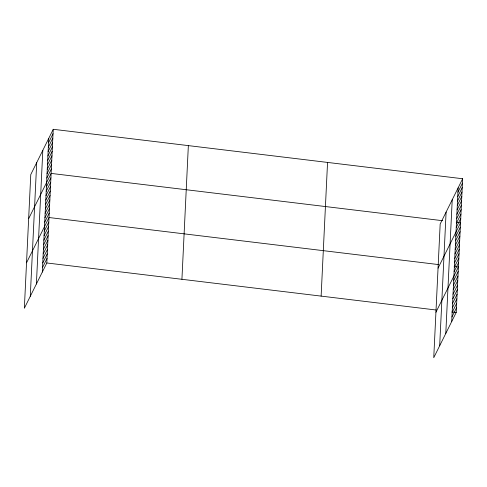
<?xml version="1.0" encoding="UTF-8"?>
<svg xmlns="http://www.w3.org/2000/svg" width="487" height="487" viewBox="0 0 487 487"><rect width="100%" height="100%" fill="white"/><g stroke="black" fill="none" stroke-linecap="round" stroke-linejoin="round"><path stroke-width="0.73" d="M30.279 296.303L36.708 162.621M36.391 283.994L42.813 150.313M42.32 272.044L48.749 138.363M53.253 129.292L30.772 174.565L24.35 308.253L46.825 262.974L53.253 129.292L462.65 178.747L456.228 312.435L433.747 357.708L440.175 224.026L462.65 178.747M181.925 279.295L188.353 145.613M321.122 296.114L327.55 162.427M439.682 345.764L446.104 212.076M445.788 333.455L452.216 199.767M451.723 321.505L458.145 187.824M48.536 142.776L53.04 133.7M48.323 147.184L52.827 138.113M48.11 151.597L52.614 142.527M47.896 156.01L52.401 146.934M47.689 160.418L52.188 151.347M47.476 164.831L51.981 155.761M47.263 169.245L51.768 160.174M47.05 173.658L51.555 164.582M46.837 178.065L51.342 168.995M28.654 218.681L51.129 173.409L442.659 220.708M46.417 186.892L50.916 177.816M46.204 191.3L50.709 182.229M45.991 195.713L50.496 186.643M45.778 200.127L50.283 191.05M45.565 204.534L50.07 195.464M45.352 208.947L49.857 199.877M45.145 213.361L49.644 204.284M44.932 217.768L49.437 208.698M44.719 222.182L49.224 213.111M26.535 262.797L49.01 217.525L438.391 264.563M44.287 231.136L48.791 222.066M44.067 235.684L48.572 226.613M43.848 240.231L48.353 231.155M43.635 244.772L48.134 235.702M43.416 249.32L47.915 240.249M43.197 253.867L47.702 244.791M42.978 258.408L47.483 249.338M42.759 262.956L47.263 253.885M42.539 267.503L47.044 258.427M457.932 192.231L462.437 183.161M457.725 196.645L462.224 187.574M457.512 201.058L462.017 191.981M457.299 205.465L461.804 196.395M457.086 209.879L461.591 200.808M456.873 214.292L461.378 205.222M456.66 218.706L461.165 209.629M456.453 223.113L460.952 214.043M456.24 227.526L460.745 218.456M438.057 268.142L460.532 222.863L456.24 222.346M455.814 236.347L460.318 227.277M455.601 240.761L460.105 231.69M455.388 245.174L459.892 236.098M455.181 249.581L459.679 240.511M454.968 253.995L459.472 244.924M454.755 258.408L459.259 249.332M454.541 262.816L459.046 253.745M454.328 267.229L458.833 258.159M454.115 271.643L458.62 262.572M435.932 312.258L458.407 266.979L454.121 266.462M453.689 280.597L458.188 271.527M453.47 285.145L457.975 276.074M453.251 289.686L457.756 280.615M453.032 294.233L457.537 285.163M452.813 298.781L457.317 289.704M452.593 303.322L457.098 294.251M452.374 307.869L456.879 298.799M452.161 312.417L456.66 303.34M451.942 316.958L456.441 307.887M46.825 262.974L436.212 310.018M451.936 311.917L456.228 312.435"/></g></svg>
